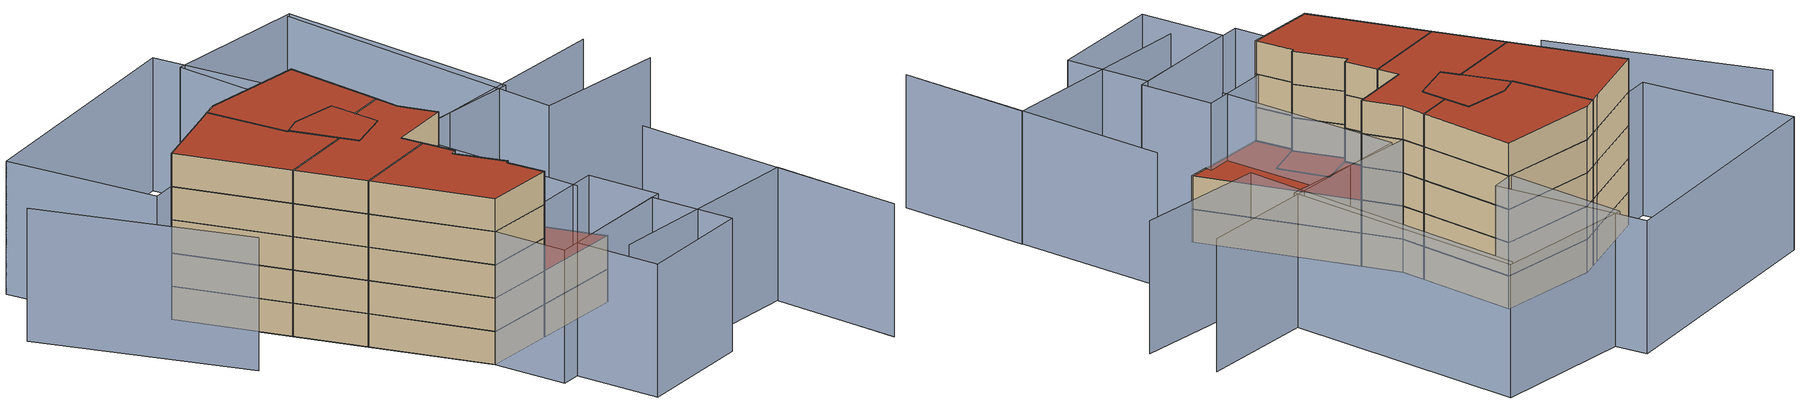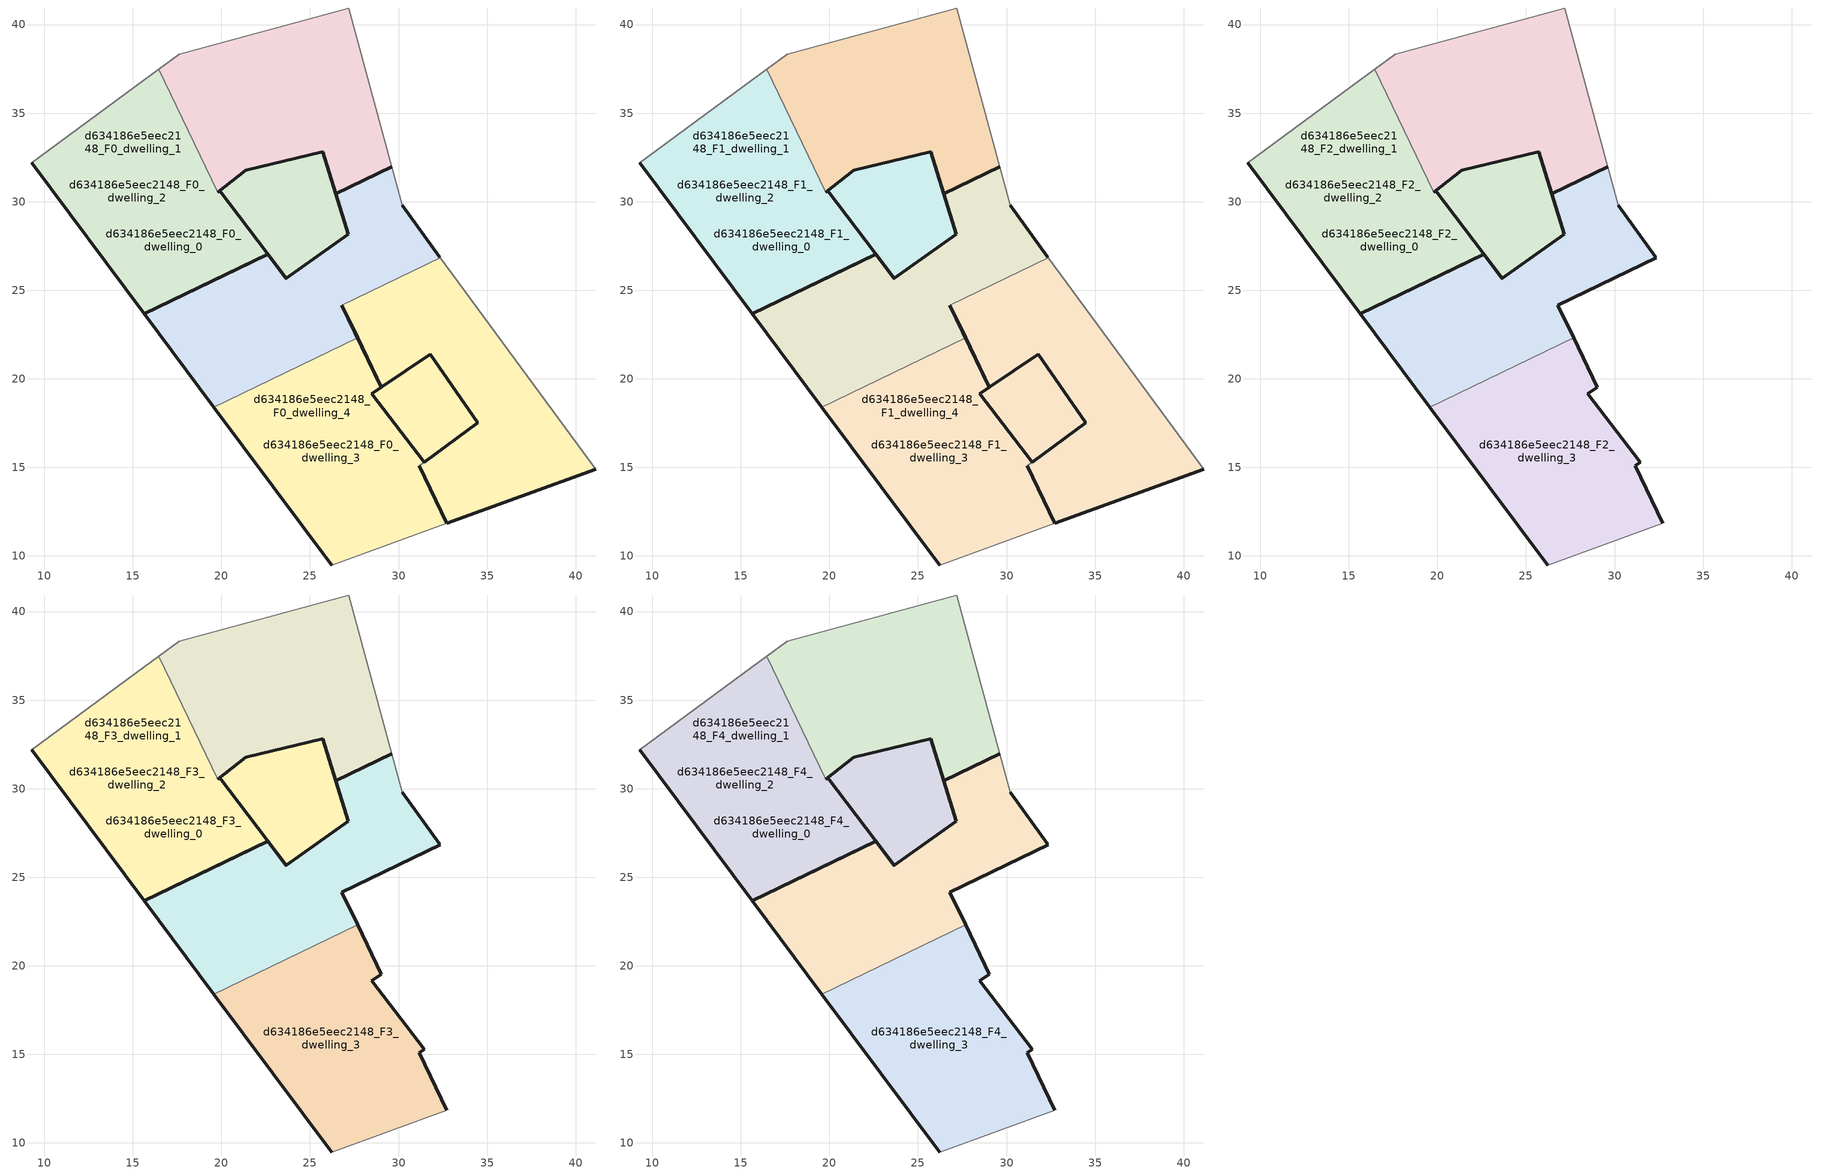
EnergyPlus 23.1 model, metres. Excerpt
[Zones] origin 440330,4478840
d634186e5eec2148_F0_dwelling_0
 floor ground (EU_floor_Construction): 27.69,22.3 26.81,24.15 32.36,26.82 32.33,26.86 30.2,29.79 29.61,31.98 26.45,30.46 27.16,28.16 23.65,25.67 23.19,26.28 23.65,25.67 23.64,25.67 22.62,27.03 15.63,23.67 19.57,18.39 z0; 23.65,25.67 23.19,26.28 22.62,27.03 23.64,25.67 z0; 23.19,26.28 21.04,29.13 19.91,30.63 19.8,30.54 16.45,37.49 15.6,36.87 9.28,32.19 15.63,23.67 21.7,26.59 22.62,27.03 z0; 21.7,26.59 15.63,23.67 22.62,27.03 z0; 27.16,28.16 26.45,30.46 25.71,32.82 21.38,31.77 19.91,30.63 21.04,29.13 23.19,26.28 23.65,25.67 z0; 29.61,31.98 27.19,40.94 17.61,38.34 16.45,37.49 19.8,30.54 19.91,30.63 21.38,31.77 25.71,32.82 26.45,30.46 z0
 wall outside (EU_wall_Construction): 19.8,30.54 19.91,30.63 23.65,25.67 23.64,25.67 22.62,27.03 21.7,26.59 15.63,23.67 9.28,32.19 z0:3
 wall adiabatic (EU_wall_Construction): 9.28,32.19 15.6,36.87 16.45,37.49 z0:3
 wall to d634186e5eec2148_F0_dwelling_2 (EU_wall_Construction): 16.45,37.49 19.8,30.54 z0:3
d634186e5eec2148_F0_dwelling_1
 floor ground (EU_floor_Construction): 27.69,22.3 26.81,24.15 32.36,26.82 32.33,26.86 30.2,29.79 29.61,31.98 26.45,30.46 27.16,28.16 23.65,25.67 23.19,26.28 23.65,25.67 23.64,25.67 22.62,27.03 15.63,23.67 19.57,18.39 z0; 23.65,25.67 23.19,26.28 22.62,27.03 23.64,25.67 z0; 23.19,26.28 19.91,30.63 19.8,30.54 16.45,37.49 15.6,36.87 9.28,32.19 15.63,23.67 21.7,26.59 22.62,27.03 z0; 21.7,26.59 15.63,23.67 22.62,27.03 z0
 wall outside (EU_wall_Construction): 30.2,29.79 32.33,26.86 / 26.81,24.15 27.69,22.3 / 19.57,18.39 15.63,23.67 22.62,27.03 23.65,25.67 27.16,28.16 26.45,30.46 / 26.45,30.45 29.61,31.98 z0:3
 wall adiabatic (EU_wall_Construction): 29.61,31.98 30.2,29.79 / 32.33,26.86 32.36,26.82 z0:3
 wall to d634186e5eec2148_F0_dwelling_4 (EU_wall_Construction): 32.36,26.82 26.81,24.15 z0:3
 wall to d634186e5eec2148_F0_dwelling_3 (EU_wall_Construction): 27.69,22.3 19.57,18.39 z0:3
d634186e5eec2148_F0_dwelling_2
 floor ground (EU_floor_Construction): 29.61,31.98 27.19,40.94 17.61,38.34 16.45,37.49 19.8,30.54 19.91,30.63 21.38,31.77 25.71,32.82 26.45,30.46 z0; 23.64,25.67 23.65,25.67 19.91,30.63 19.8,30.54 16.45,37.49 15.6,36.87 9.28,32.19 15.63,23.67 21.7,26.59 22.62,27.03 z0
 wall outside (EU_wall_Construction): 29.61,31.98 26.45,30.46 25.71,32.82 21.38,31.77 19.8,30.54 z0:3
 wall adiabatic (EU_wall_Construction): 16.45,37.49 17.61,38.34 27.19,40.94 29.61,31.98 z0:3
d634186e5eec2148_F0_dwelling_3
 floor ground (EU_floor_Construction): 32.73,11.85 31.17,15.08 31.44,15.28 28.5,19.17 29.03,19.53 27.69,22.3 19.57,18.39 26.21,9.49 z0; 41.15,14.91 32.36,26.82 26.81,24.15 29.03,19.53 31.8,21.4 34.48,17.51 31.45,15.29 31.44,15.28 31.17,15.08 32.73,11.85 z0; 34.48,17.51 31.8,21.4 29.03,19.53 28.5,19.17 31.44,15.28 31.45,15.29 z0
 wall outside (EU_wall_Construction): 26.22,9.49 19.57,18.39 / 27.69,22.3 29.03,19.53 28.5,19.17 31.44,15.28 / 31.17,15.08 32.73,11.85 z0:3
 wall adiabatic (EU_wall_Construction): 32.73,11.85 26.22,9.49 z0:3
 wall to d634186e5eec2148_F0_dwelling_4 (EU_wall_Construction): 31.44,15.28 31.17,15.08 z0:3
d634186e5eec2148_F0_dwelling_4
 floor ground (EU_floor_Construction): 32.73,11.85 31.17,15.08 31.44,15.28 28.5,19.17 29.03,19.53 27.69,22.3 19.57,18.39 26.21,9.49 z0; 41.15,14.91 32.36,26.82 26.81,24.15 29.03,19.53 31.8,21.4 34.48,17.51 31.45,15.29 31.44,15.28 31.17,15.08 32.73,11.85 z0; 34.48,17.51 31.8,21.4 29.03,19.53 28.5,19.17 31.44,15.28 31.45,15.29 z0
 wall outside (EU_wall_Construction): 31.44,15.28 31.45,15.29 34.48,17.51 31.8,21.4 29.03,19.53 26.81,24.15 / 41.15,14.91 32.73,11.85 31.17,15.08 z0:3
 wall adiabatic (EU_wall_Construction): 32.36,26.82 41.15,14.91 z0:3
d634186e5eec2148_F1_dwelling_0
 floor outside (EU_floor_Construction): 27.69,22.3 26.81,24.15 32.36,26.82 32.33,26.86 30.2,29.79 29.61,31.98 26.45,30.46 27.16,28.16 23.65,25.67 23.19,26.28 23.65,25.67 23.64,25.67 22.62,27.03 15.63,23.67 19.57,18.39 z3; 23.65,25.67 23.19,26.28 22.62,27.03 23.64,25.67 z3; 29.61,31.98 27.19,40.94 17.61,38.34 16.45,37.49 19.8,30.54 19.91,30.63 21.38,31.77 25.71,32.82 26.45,30.46 z3
 floor to d634186e5eec2148_F0_dwelling_1 (EU_floor_Construction): 21.7,26.59 15.63,23.67 22.62,27.03 z3
 floor to d634186e5eec2148_F0_dwelling_0 (EU_floor_Construction): 23.19,26.28 21.04,29.13 19.91,30.63 19.8,30.54 16.45,37.49 15.6,36.87 9.28,32.19 15.63,23.67 21.7,26.59 22.62,27.03 z3; 27.16,28.16 26.45,30.46 25.71,32.82 21.38,31.77 19.91,30.63 23.19,26.28 23.65,25.67 z3
 wall outside (EU_wall_Construction): 19.8,30.54 19.91,30.63 23.65,25.67 23.64,25.67 22.62,27.03 21.7,26.59 15.63,23.67 9.28,32.19 z3:6
 wall adiabatic (EU_wall_Construction): 9.28,32.19 15.6,36.87 16.45,37.49 z3:6
 wall to d634186e5eec2148_F1_dwelling_2 (EU_wall_Construction): 16.45,37.49 19.8,30.54 z3:6
d634186e5eec2148_F1_dwelling_1
 floor to d634186e5eec2148_F0_dwelling_1 (EU_floor_Construction): 27.69,22.3 26.81,24.15 32.36,26.82 32.33,26.86 30.2,29.79 29.61,31.98 26.45,30.46 27.16,28.16 23.65,25.67 23.19,26.28 23.65,25.67 23.64,25.67 22.62,27.03 15.63,23.67 19.57,18.39 z3; 23.65,25.67 23.19,26.28 22.62,27.03 23.64,25.67 z3; 23.19,26.28 19.91,30.63 19.8,30.54 16.45,37.49 15.6,36.87 9.28,32.19 15.63,23.67 21.7,26.59 22.62,27.03 z3; 21.7,26.59 15.63,23.67 22.62,27.03 z3
 wall outside (EU_wall_Construction): 30.2,29.79 32.33,26.86 / 26.81,24.15 27.69,22.3 / 19.57,18.39 15.63,23.67 22.62,27.03 23.65,25.67 27.16,28.16 26.45,30.46 / 26.45,30.45 29.61,31.98 z3:6
 wall adiabatic (EU_wall_Construction): 29.61,31.98 30.2,29.79 / 32.33,26.86 32.36,26.82 z3:6
 wall to d634186e5eec2148_F1_dwelling_4 (EU_wall_Construction): 32.36,26.82 26.81,24.15 z3:6
 wall to d634186e5eec2148_F1_dwelling_3 (EU_wall_Construction): 27.69,22.3 19.57,18.39 z3:6
d634186e5eec2148_F1_dwelling_2
 floor to d634186e5eec2148_F0_dwelling_2 (EU_floor_Construction): 29.61,31.98 27.19,40.94 17.61,38.34 16.45,37.49 19.8,30.54 19.91,30.63 21.38,31.77 25.71,32.82 26.45,30.46 z3; 23.64,25.67 23.65,25.67 19.91,30.63 19.8,30.54 16.45,37.49 15.6,36.87 9.28,32.19 15.63,23.67 21.7,26.59 22.62,27.03 z3
 wall outside (EU_wall_Construction): 29.61,31.98 26.45,30.46 25.71,32.82 21.38,31.77 19.8,30.54 z3:6
 wall adiabatic (EU_wall_Construction): 16.45,37.49 17.61,38.34 27.19,40.94 29.61,31.98 z3:6
d634186e5eec2148_F1_dwelling_3
 floor outside (EU_floor_Construction): 41.15,14.91 32.36,26.82 26.81,24.15 29.03,19.53 31.8,21.4 34.48,17.51 31.45,15.29 31.44,15.28 31.17,15.08 32.73,11.85 z3; 32.73,11.85 31.17,15.08 31.44,15.28 28.5,19.17 29.03,19.53 27.69,22.3 19.57,18.39 26.21,9.49 z3; 34.48,17.51 31.8,21.4 29.03,19.53 28.5,19.17 31.44,15.28 31.45,15.29 z3
 wall outside (EU_wall_Construction): 26.22,9.49 19.57,18.39 / 27.69,22.3 29.03,19.53 28.5,19.17 31.44,15.28 / 31.17,15.08 32.73,11.85 z3:6
 wall adiabatic (EU_wall_Construction): 32.73,11.85 26.22,9.49 z3:6
 wall to d634186e5eec2148_F1_dwelling_4 (EU_wall_Construction): 31.44,15.28 31.17,15.08 z3:6
 roof outside (EU_floor_Construction): 31.8,21.4 34.48,17.51 31.45,15.29 31.44,15.28 28.5,19.17 29.03,19.53 z6; 32.36,26.82 41.15,14.91 32.73,11.85 31.17,15.08 31.44,15.28 31.45,15.29 34.48,17.51 31.8,21.4 29.03,19.53 26.81,24.15 z6
d634186e5eec2148_F1_dwelling_4
 floor to d634186e5eec2148_F0_dwelling_4 (EU_floor_Construction): 32.73,11.85 31.17,15.08 31.44,15.28 28.5,19.17 29.03,19.53 27.69,22.3 19.57,18.39 26.21,9.49 z3; 41.15,14.91 32.36,26.82 26.81,24.15 29.03,19.53 31.8,21.4 34.48,17.51 31.45,15.29 31.44,15.28 31.17,15.08 32.73,11.85 z3; 34.48,17.51 31.8,21.4 29.03,19.53 28.5,19.17 31.44,15.28 31.45,15.29 z3
 wall outside (EU_wall_Construction): 31.44,15.28 31.45,15.29 34.48,17.51 31.8,21.4 29.03,19.53 26.81,24.15 / 41.15,14.91 32.73,11.85 31.17,15.08 z3:6
 wall adiabatic (EU_wall_Construction): 32.36,26.82 41.15,14.91 z3:6
 roof outside (EU_roof_Construction): 29.03,19.53 28.5,19.17 31.44,15.28 31.17,15.08 32.73,11.85 26.21,9.49 19.57,18.39 27.69,22.3 z6; 32.36,26.82 41.15,14.91 32.73,11.85 31.17,15.08 31.44,15.28 31.45,15.29 34.48,17.51 31.8,21.4 29.03,19.53 26.81,24.15 z6; 31.8,21.4 34.48,17.51 31.45,15.29 31.44,15.28 28.5,19.17 29.03,19.53 z6
d634186e5eec2148_F2_dwelling_0
 floor outside (EU_floor_Construction): 27.69,22.3 26.81,24.15 32.36,26.82 32.33,26.86 30.2,29.79 29.61,31.98 26.45,30.46 27.16,28.16 23.65,25.67 23.19,26.28 23.65,25.67 23.64,25.67 22.62,27.03 15.63,23.67 19.57,18.39 z6; 23.65,25.67 23.19,26.28 22.62,27.03 23.64,25.67 z6; 29.61,31.98 27.19,40.94 17.61,38.34 16.45,37.49 19.8,30.54 19.91,30.63 21.38,31.77 25.71,32.82 26.45,30.46 z6
 floor to d634186e5eec2148_F1_dwelling_1 (EU_floor_Construction): 21.7,26.59 15.63,23.67 22.62,27.03 z6
 floor to d634186e5eec2148_F1_dwelling_0 (EU_floor_Construction): 23.19,26.28 21.04,29.13 19.91,30.63 19.8,30.54 16.45,37.49 15.6,36.87 9.28,32.19 15.63,23.67 21.7,26.59 22.62,27.03 z6; 27.16,28.16 26.45,30.46 25.71,32.82 21.38,31.77 19.91,30.63 23.19,26.28 23.65,25.67 z6
 wall outside (EU_wall_Construction): 19.8,30.54 19.91,30.63 23.65,25.67 23.64,25.67 22.62,27.03 21.7,26.59 15.63,23.67 9.28,32.19 z6:9
 wall adiabatic (EU_wall_Construction): 9.28,32.19 15.6,36.87 16.45,37.49 z6:9
 wall to d634186e5eec2148_F2_dwelling_2 (EU_wall_Construction): 16.45,37.49 19.8,30.54 z6:9
d634186e5eec2148_F2_dwelling_1
 floor to d634186e5eec2148_F1_dwelling_1 (EU_floor_Construction): 27.69,22.3 26.81,24.15 32.36,26.82 32.33,26.86 30.2,29.79 29.61,31.98 26.45,30.46 27.16,28.16 23.65,25.67 23.19,26.28 23.65,25.67 23.64,25.67 22.62,27.03 15.63,23.67 19.57,18.39 z6; 23.65,25.67 23.19,26.28 22.62,27.03 23.64,25.67 z6; 23.19,26.28 19.91,30.63 19.8,30.54 16.45,37.49 15.6,36.87 9.28,32.19 15.63,23.67 21.7,26.59 22.62,27.03 z6; 21.7,26.59 15.63,23.67 22.62,27.03 z6
 wall outside (EU_wall_Construction): 30.2,29.79 32.33,26.86 / 32.36,26.82 26.81,24.15 27.69,22.3 / 19.57,18.39 15.63,23.67 22.62,27.03 23.65,25.67 27.16,28.16 26.45,30.46 / 26.45,30.45 29.61,31.98 z6:9
 wall adiabatic (EU_wall_Construction): 29.61,31.98 30.2,29.79 / 32.33,26.86 32.36,26.82 z6:9
 wall to d634186e5eec2148_F2_dwelling_3 (EU_wall_Construction): 27.69,22.3 19.57,18.39 z6:9
d634186e5eec2148_F2_dwelling_2
 floor to d634186e5eec2148_F1_dwelling_2 (EU_floor_Construction): 29.61,31.98 27.19,40.94 17.61,38.34 16.45,37.49 19.8,30.54 19.91,30.63 21.38,31.77 25.71,32.82 26.45,30.46 z6; 23.64,25.67 23.65,25.67 19.91,30.63 19.8,30.54 16.45,37.49 15.6,36.87 9.28,32.19 15.63,23.67 21.7,26.59 22.62,27.03 z6
 wall outside (EU_wall_Construction): 29.61,31.98 26.45,30.46 25.71,32.82 21.38,31.77 19.8,30.54 z6:9
 wall adiabatic (EU_wall_Construction): 16.45,37.49 17.61,38.34 27.19,40.94 29.61,31.98 z6:9
d634186e5eec2148_F2_dwelling_3
 floor to d634186e5eec2148_F1_dwelling_3 (EU_floor_Construction): 32.73,11.85 31.17,15.08 31.44,15.28 28.5,19.17 29.03,19.53 27.69,22.3 19.57,18.39 26.21,9.49 z6
 wall outside (EU_wall_Construction): 26.22,9.49 19.57,18.39 / 27.69,22.3 29.03,19.53 28.5,19.17 31.44,15.28 31.17,15.08 32.73,11.85 z6:9
 wall adiabatic (EU_wall_Construction): 32.73,11.85 26.22,9.49 z6:9
d634186e5eec2148_F3_dwelling_0
 floor outside (EU_floor_Construction): 27.69,22.3 26.81,24.15 32.36,26.82 32.33,26.86 30.2,29.79 29.61,31.98 26.45,30.46 27.16,28.16 23.65,25.67 23.19,26.28 23.65,25.67 23.64,25.67 22.62,27.03 15.63,23.67 19.57,18.39 z9; 23.65,25.67 23.19,26.28 22.62,27.03 23.64,25.67 z9; 29.61,31.98 27.19,40.94 17.61,38.34 16.45,37.49 19.8,30.54 19.91,30.63 21.38,31.77 25.71,32.82 26.45,30.46 z9
 floor to d634186e5eec2148_F2_dwelling_1 (EU_floor_Construction): 21.7,26.59 15.63,23.67 22.62,27.03 z9
 floor to d634186e5eec2148_F2_dwelling_0 (EU_floor_Construction): 23.19,26.28 21.04,29.13 19.91,30.63 19.8,30.54 16.45,37.49 15.6,36.87 9.28,32.19 15.63,23.67 21.7,26.59 22.62,27.03 z9; 27.16,28.16 26.45,30.46 25.71,32.82 21.38,31.77 19.91,30.63 23.19,26.28 23.65,25.67 z9
 wall outside (EU_wall_Construction): 19.8,30.54 19.91,30.63 23.65,25.67 23.64,25.67 22.62,27.03 21.7,26.59 15.63,23.67 9.28,32.19 z9:12
 wall adiabatic (EU_wall_Construction): 9.28,32.19 15.6,36.87 16.45,37.49 z9:12
 wall to d634186e5eec2148_F3_dwelling_2 (EU_wall_Construction): 16.45,37.49 19.8,30.54 z9:12
d634186e5eec2148_F3_dwelling_1
 floor to d634186e5eec2148_F2_dwelling_1 (EU_floor_Construction): 27.69,22.3 26.81,24.15 32.36,26.82 32.33,26.86 30.2,29.79 29.61,31.98 26.45,30.46 27.16,28.16 23.65,25.67 23.19,26.28 23.65,25.67 23.64,25.67 22.62,27.03 15.63,23.67 19.57,18.39 z9; 23.65,25.67 23.19,26.28 22.62,27.03 23.64,25.67 z9; 23.19,26.28 19.91,30.63 19.8,30.54 16.45,37.49 15.6,36.87 9.28,32.19 15.63,23.67 21.7,26.59 22.62,27.03 z9; 21.7,26.59 15.63,23.67 22.62,27.03 z9
 wall outside (EU_wall_Construction): 30.2,29.79 32.33,26.86 / 32.36,26.82 26.81,24.15 27.69,22.3 / 19.57,18.39 15.63,23.67 22.62,27.03 23.65,25.67 27.16,28.16 26.45,30.46 / 26.45,30.45 29.61,31.98 z9:12
 wall adiabatic (EU_wall_Construction): 29.61,31.98 30.2,29.79 / 32.33,26.86 32.36,26.82 z9:12
 wall to d634186e5eec2148_F3_dwelling_3 (EU_wall_Construction): 27.69,22.3 19.57,18.39 z9:12
d634186e5eec2148_F3_dwelling_2
 floor to d634186e5eec2148_F2_dwelling_2 (EU_floor_Construction): 29.61,31.98 27.19,40.94 17.61,38.34 16.45,37.49 19.8,30.54 19.91,30.63 21.38,31.77 25.71,32.82 26.45,30.46 z9; 23.64,25.67 23.65,25.67 19.91,30.63 19.8,30.54 16.45,37.49 15.6,36.87 9.28,32.19 15.63,23.67 21.7,26.59 22.62,27.03 z9
 wall outside (EU_wall_Construction): 29.61,31.98 26.45,30.46 25.71,32.82 21.38,31.77 19.8,30.54 z9:12
 wall adiabatic (EU_wall_Construction): 16.45,37.49 17.61,38.34 27.19,40.94 29.61,31.98 z9:12
d634186e5eec2148_F3_dwelling_3
 floor to d634186e5eec2148_F2_dwelling_3 (EU_floor_Construction): 32.73,11.85 31.17,15.08 31.44,15.28 28.5,19.17 29.03,19.53 27.69,22.3 19.57,18.39 26.21,9.49 z9
 wall outside (EU_wall_Construction): 26.22,9.49 19.57,18.39 / 27.69,22.3 29.03,19.53 28.5,19.17 31.44,15.28 31.17,15.08 32.73,11.85 z9:12
 wall adiabatic (EU_wall_Construction): 32.73,11.85 26.22,9.49 z9:12
d634186e5eec2148_F4_dwelling_0
 floor outside (EU_floor_Construction): 27.69,22.3 26.81,24.15 32.36,26.82 32.33,26.86 30.2,29.79 29.61,31.98 26.45,30.46 27.16,28.16 23.65,25.67 23.19,26.28 23.65,25.67 23.64,25.67 22.62,27.03 15.63,23.67 19.57,18.39 z12; 23.65,25.67 23.19,26.28 22.62,27.03 23.64,25.67 z12; 29.61,31.98 27.19,40.94 17.61,38.34 16.45,37.49 19.8,30.54 19.91,30.63 21.38,31.77 25.71,32.82 26.45,30.46 z12
 floor to d634186e5eec2148_F3_dwelling_1 (EU_floor_Construction): 21.7,26.59 15.63,23.67 22.62,27.03 z12
 floor to d634186e5eec2148_F3_dwelling_0 (EU_floor_Construction): 23.19,26.28 21.04,29.13 19.91,30.63 19.8,30.54 16.45,37.49 15.6,36.87 9.28,32.19 15.63,23.67 21.7,26.59 22.62,27.03 z12; 27.16,28.16 26.45,30.46 25.71,32.82 21.38,31.77 19.91,30.63 23.19,26.28 23.65,25.67 z12
 wall outside (EU_wall_Construction): 19.8,30.54 19.91,30.63 23.65,25.67 23.64,25.67 22.62,27.03 21.7,26.59 15.63,23.67 9.28,32.19 z12:15
 wall adiabatic (EU_wall_Construction): 9.28,32.19 15.6,36.87 16.45,37.49 z12:15
 wall to d634186e5eec2148_F4_dwelling_2 (EU_wall_Construction): 16.45,37.49 19.8,30.54 z12:15
 roof outside (EU_roof_Construction): 23.19,26.28 23.65,25.67 23.64,25.67 22.62,27.03 z15; 29.61,31.98 30.2,29.79 32.33,26.86 32.36,26.82 26.81,24.15 27.69,22.3 19.57,18.39 15.63,23.67 22.62,27.03 23.64,25.67 23.65,25.67 23.19,26.28 23.65,25.67 27.16,28.16 26.45,30.46 z15; 16.45,37.49 19.8,30.54 19.91,30.63 21.04,29.13 23.19,26.28 22.62,27.03 21.7,26.59 15.63,23.67 9.28,32.19 15.6,36.87 z15; 27.19,40.94 29.61,31.98 26.45,30.46 25.71,32.82 21.38,31.77 19.91,30.63 19.8,30.54 16.45,37.49 17.61,38.34 z15; 25.71,32.82 26.45,30.46 27.16,28.16 23.65,25.67 23.19,26.28 21.04,29.13 19.91,30.63 21.38,31.77 z15; 22.62,27.03 15.63,23.67 21.7,26.59 z15
d634186e5eec2148_F4_dwelling_1
 floor to d634186e5eec2148_F3_dwelling_1 (EU_floor_Construction): 27.69,22.3 26.81,24.15 32.36,26.82 32.33,26.86 30.2,29.79 29.61,31.98 26.45,30.46 27.16,28.16 23.65,25.67 23.19,26.28 23.65,25.67 23.64,25.67 22.62,27.03 15.63,23.67 19.57,18.39 z12; 23.65,25.67 23.19,26.28 22.62,27.03 23.64,25.67 z12; 23.19,26.28 19.91,30.63 19.8,30.54 16.45,37.49 15.6,36.87 9.28,32.19 15.63,23.67 21.7,26.59 22.62,27.03 z12; 21.7,26.59 15.63,23.67 22.62,27.03 z12
 wall outside (EU_wall_Construction): 30.2,29.79 32.33,26.86 / 32.36,26.82 26.81,24.15 27.69,22.3 / 19.57,18.39 15.63,23.67 22.62,27.03 23.65,25.67 27.16,28.16 26.45,30.46 / 26.45,30.45 29.61,31.98 z12:15
 wall adiabatic (EU_wall_Construction): 29.61,31.98 30.2,29.79 / 32.33,26.86 32.36,26.82 z12:15
 wall to d634186e5eec2148_F4_dwelling_3 (EU_wall_Construction): 27.69,22.3 19.57,18.39 z12:15
 roof outside (EU_roof_Construction): 23.19,26.28 23.65,25.67 23.64,25.67 22.62,27.03 z15; 29.61,31.98 30.2,29.79 32.33,26.86 32.36,26.82 26.81,24.15 27.69,22.3 19.57,18.39 15.63,23.67 22.62,27.03 23.64,25.67 23.65,25.67 23.19,26.28 23.65,25.67 27.16,28.16 26.45,30.46 z15; 16.45,37.49 19.8,30.54 19.91,30.63 23.19,26.28 22.62,27.03 21.7,26.59 15.63,23.67 9.28,32.19 15.6,36.87 z15; 22.62,27.03 15.63,23.67 21.7,26.59 z15
d634186e5eec2148_F4_dwelling_2
 floor to d634186e5eec2148_F3_dwelling_2 (EU_floor_Construction): 29.61,31.98 27.19,40.94 17.61,38.34 16.45,37.49 19.8,30.54 19.91,30.63 21.38,31.77 25.71,32.82 26.45,30.46 z12; 23.64,25.67 23.65,25.67 19.91,30.63 19.8,30.54 16.45,37.49 15.6,36.87 9.28,32.19 15.63,23.67 21.7,26.59 22.62,27.03 z12
 wall outside (EU_wall_Construction): 29.61,31.98 26.45,30.46 25.71,32.82 21.38,31.77 19.8,30.54 z12:15
 wall adiabatic (EU_wall_Construction): 16.45,37.49 17.61,38.34 27.19,40.94 29.61,31.98 z12:15
 roof outside (EU_roof_Construction): 27.19,40.94 29.61,31.98 26.45,30.46 25.71,32.82 21.38,31.77 19.91,30.63 19.8,30.54 16.45,37.49 17.61,38.34 z15; 16.45,37.49 19.8,30.54 19.91,30.63 23.65,25.67 23.64,25.67 22.62,27.03 21.7,26.59 15.63,23.67 9.28,32.19 15.6,36.87 z15
d634186e5eec2148_F4_dwelling_3
 floor to d634186e5eec2148_F3_dwelling_3 (EU_floor_Construction): 32.73,11.85 31.17,15.08 31.44,15.28 28.5,19.17 29.03,19.53 27.69,22.3 19.57,18.39 26.21,9.49 z12
 wall outside (EU_wall_Construction): 26.22,9.49 19.57,18.39 / 27.69,22.3 29.03,19.53 28.5,19.17 31.44,15.28 31.17,15.08 32.73,11.85 z12:15
 wall adiabatic (EU_wall_Construction): 32.73,11.85 26.22,9.49 z12:15
 roof outside (EU_roof_Construction): 29.03,19.53 28.5,19.17 31.44,15.28 31.17,15.08 32.73,11.85 26.22,9.49 19.57,18.39 27.69,22.3 z15
shading: 33.89,1.08 52.91,7.31 / 52.91,7.31 56.68,-4.21 / 37.1,13.46 31.3,29.78 / 31.3,29.78 54.35,37.97 / -3.02,35.19 9.35,19.44 / 56.84,31.8 44.4,28.33 / 44.4,28.33 36.81,55.58 / 56.69,-4.22 48.49,20.64 / 43.95,0.8 33.57,-3.52 / 33.57,-3.52 30.52,3.81 / 30.52,3.81 40.91,8.13 / 40.91,8.13 43.95,0.8 / 41.73,8.42 28.83,3.12 / 28.83,3.12 26.22,9.49 / 26.22,9.49 39.12,14.79 / 39.12,14.79 41.73,8.42 / 29.17,41.9 7.21,31.18 / 7.21,31.18 0.9,44.11 / 0.9,44.11 22.85,54.83 / 22.85,54.83 29.17,41.9 / 43.77,33.79 30.2,29.79 / 30.2,29.79 23.66,51.98 / 23.66,51.98 37.22,55.98 / 37.22,55.98 43.77,33.79 z0:12
[Building]
EU S2 Campaign: North Axis=0; Terrain=City; Solar Distribution=FullExterior
[Site:Location]
Madrid: Latitude=40.5; Longitude=-3.5; Time Zone=1; Elevation=609
[SizingPeriod:WeatherFileDays]
AnnualSizingPeriod: Begin Month=1; Begin Day of Month=1; End Month=12; End Day of Month=31; Day of Week for Start Day=Monday; Use Weather File Daylight Saving Period=No; Use Weather File Rain and Snow Indicators=No
[MATERIAL]
EU_InternalMass_Material: Roughness=MediumRough; Thickness=0.1; Conductivity=1; Density=1800; Specific Heat=900; Thermal Absorptance=0.9; Solar Absorptance=0.7; Visible Absorptance=0.7
[MATERIAL:NOMASS] Roughness=MediumRough; Thermal Absorptance=0.9; Solar Absorptance=0.7; Visible Absorptance=0.7
Name | Thermal Resistance
EU_wall_NoMass | 0.609216
EU_roof_NoMass | 0.513268
EU_floor_NoMass | 0.568163
[CONSTRUCTION]
EU_wall_Construction: EU_wall_NoMass
EU_roof_Construction: EU_roof_NoMass
EU_floor_Construction: EU_floor_NoMass
EU_InternalMass_Construction: EU_InternalMass_Material
[ZONE] Type=1; Multiplier=1; Ceiling Height=autocalculate; Floor Area=autocalculate; Part of Total Floor Area=Yes
Name | Volume
d634186e5eec2148_F0_dwelling_0; d634186e5eec2148_F1_dwelling_0; d634186e5eec2148_F2_dwelling_0; d634186e5eec2148_F3_dwelling_0; d634186e5eec2148_F4_dwelling_0 | 883.926
d634186e5eec2148_F0_dwelling_1; d634186e5eec2148_F1_dwelling_1; d634186e5eec2148_F2_dwelling_1; d634186e5eec2148_F3_dwelling_1; d634186e5eec2148_F4_dwelling_1 | 532.88
d634186e5eec2148_F0_dwelling_2; d634186e5eec2148_F1_dwelling_2; d634186e5eec2148_F2_dwelling_2; d634186e5eec2148_F3_dwelling_2; d634186e5eec2148_F4_dwelling_2 | 532.714
d634186e5eec2148_F0_dwelling_3; d634186e5eec2148_F1_dwelling_3; d634186e5eec2148_F0_dwelling_4; d634186e5eec2148_F1_dwelling_4 | 584.643
d634186e5eec2148_F2_dwelling_3; d634186e5eec2148_F3_dwelling_3; d634186e5eec2148_F4_dwelling_3 | 265.303
[INTERNALMASS] Construction=EU_InternalMass_Construction
Name | Zone or ZoneList | Surface Area
d634186e5eec2148_F0_dwelling_0_EU_InternalMass | d634186e5eec2148_F0_dwelling_0 | 90.7298
d634186e5eec2148_F0_dwelling_1_EU_InternalMass | d634186e5eec2148_F0_dwelling_1 | 86.8933
d634186e5eec2148_F0_dwelling_2_EU_InternalMass | d634186e5eec2148_F0_dwelling_2 | 86.8411
d634186e5eec2148_F0_dwelling_3_EU_InternalMass | d634186e5eec2148_F0_dwelling_3 | 88.4328
d634186e5eec2148_F0_dwelling_4_EU_InternalMass | d634186e5eec2148_F0_dwelling_4 | 87.8667
d634186e5eec2148_F1_dwelling_0_EU_InternalMass | d634186e5eec2148_F1_dwelling_0 | 90.7298
d634186e5eec2148_F1_dwelling_1_EU_InternalMass | d634186e5eec2148_F1_dwelling_1 | 86.8933
d634186e5eec2148_F1_dwelling_2_EU_InternalMass | d634186e5eec2148_F1_dwelling_2 | 86.8411
d634186e5eec2148_F1_dwelling_3_EU_InternalMass | d634186e5eec2148_F1_dwelling_3 | 88.4328
d634186e5eec2148_F1_dwelling_4_EU_InternalMass | d634186e5eec2148_F1_dwelling_4 | 87.8667
d634186e5eec2148_F2_dwelling_0_EU_InternalMass | d634186e5eec2148_F2_dwelling_0 | 103.851
d634186e5eec2148_F2_dwelling_1_EU_InternalMass | d634186e5eec2148_F2_dwelling_1 | 111.993
d634186e5eec2148_F2_dwelling_2_EU_InternalMass | d634186e5eec2148_F2_dwelling_2 | 114.729
d634186e5eec2148_F2_dwelling_3_EU_InternalMass | d634186e5eec2148_F2_dwelling_3 | 110.189
d634186e5eec2148_F3_dwelling_0_EU_InternalMass | d634186e5eec2148_F3_dwelling_0 | 103.851
d634186e5eec2148_F3_dwelling_1_EU_InternalMass | d634186e5eec2148_F3_dwelling_1 | 111.993
d634186e5eec2148_F3_dwelling_2_EU_InternalMass | d634186e5eec2148_F3_dwelling_2 | 114.729
d634186e5eec2148_F3_dwelling_3_EU_InternalMass | d634186e5eec2148_F3_dwelling_3 | 110.189
d634186e5eec2148_F4_dwelling_0_EU_InternalMass | d634186e5eec2148_F4_dwelling_0 | 103.851
d634186e5eec2148_F4_dwelling_1_EU_InternalMass | d634186e5eec2148_F4_dwelling_1 | 111.993
d634186e5eec2148_F4_dwelling_2_EU_InternalMass | d634186e5eec2148_F4_dwelling_2 | 114.729
d634186e5eec2148_F4_dwelling_3_EU_InternalMass | d634186e5eec2148_F4_dwelling_3 | 110.189
[OTHEREQUIPMENT] Fuel Type=Electricity; Design Level Calculation Method=Watts/Area; Power per Zone Floor Area=1; Fraction Latent=0; Fraction Radiant=0; Fraction Lost=0; Carbon Dioxide Generation Rate=0; EndUse Subcategory=EU_Step8_InternalGains
Name | Zone or ZoneList or Space or SpaceList | Schedule
EU_Step8_InternalGain_d634186e5eec2148_F0_dwelling_0_f000 | d634186e5eec2148_F0_dwelling_0 | EU_Step8_GainSchedule_d634186e5eec2148_F0_dwelling_0_f000
EU_Step8_InternalGain_d634186e5eec2148_F0_dwelling_1_f000 | d634186e5eec2148_F0_dwelling_1 | EU_Step8_GainSchedule_d634186e5eec2148_F0_dwelling_1_f000
EU_Step8_InternalGain_d634186e5eec2148_F0_dwelling_2_f000 | d634186e5eec2148_F0_dwelling_2 | EU_Step8_GainSchedule_d634186e5eec2148_F0_dwelling_2_f000
EU_Step8_InternalGain_d634186e5eec2148_F0_dwelling_3_f000 | d634186e5eec2148_F0_dwelling_3 | EU_Step8_GainSchedule_d634186e5eec2148_F0_dwelling_3_f000
EU_Step8_InternalGain_d634186e5eec2148_F0_dwelling_4_f000 | d634186e5eec2148_F0_dwelling_4 | EU_Step8_GainSchedule_d634186e5eec2148_F0_dwelling_4_f000
EU_Step8_InternalGain_d634186e5eec2148_F1_dwelling_0_f000 | d634186e5eec2148_F1_dwelling_0 | EU_Step8_GainSchedule_d634186e5eec2148_F1_dwelling_0_f000
EU_Step8_InternalGain_d634186e5eec2148_F1_dwelling_1_f000 | d634186e5eec2148_F1_dwelling_1 | EU_Step8_GainSchedule_d634186e5eec2148_F1_dwelling_1_f000
EU_Step8_InternalGain_d634186e5eec2148_F1_dwelling_2_f000 | d634186e5eec2148_F1_dwelling_2 | EU_Step8_GainSchedule_d634186e5eec2148_F1_dwelling_2_f000
EU_Step8_InternalGain_d634186e5eec2148_F1_dwelling_3_f000 | d634186e5eec2148_F1_dwelling_3 | EU_Step8_GainSchedule_d634186e5eec2148_F1_dwelling_3_f000
EU_Step8_InternalGain_d634186e5eec2148_F1_dwelling_4_f000 | d634186e5eec2148_F1_dwelling_4 | EU_Step8_GainSchedule_d634186e5eec2148_F1_dwelling_4_f000
EU_Step8_InternalGain_d634186e5eec2148_F2_dwelling_0_f000 | d634186e5eec2148_F2_dwelling_0 | EU_Step8_GainSchedule_d634186e5eec2148_F2_dwelling_0_f000
EU_Step8_InternalGain_d634186e5eec2148_F2_dwelling_1_f000 | d634186e5eec2148_F2_dwelling_1 | EU_Step8_GainSchedule_d634186e5eec2148_F2_dwelling_1_f000
EU_Step8_InternalGain_d634186e5eec2148_F2_dwelling_2_f000 | d634186e5eec2148_F2_dwelling_2 | EU_Step8_GainSchedule_d634186e5eec2148_F2_dwelling_2_f000
EU_Step8_InternalGain_d634186e5eec2148_F2_dwelling_3_f000 | d634186e5eec2148_F2_dwelling_3 | EU_Step8_GainSchedule_d634186e5eec2148_F2_dwelling_3_f000
EU_Step8_InternalGain_d634186e5eec2148_F3_dwelling_0_f000 | d634186e5eec2148_F3_dwelling_0 | EU_Step8_GainSchedule_d634186e5eec2148_F3_dwelling_0_f000
EU_Step8_InternalGain_d634186e5eec2148_F3_dwelling_1_f000 | d634186e5eec2148_F3_dwelling_1 | EU_Step8_GainSchedule_d634186e5eec2148_F3_dwelling_1_f000
EU_Step8_InternalGain_d634186e5eec2148_F3_dwelling_2_f000 | d634186e5eec2148_F3_dwelling_2 | EU_Step8_GainSchedule_d634186e5eec2148_F3_dwelling_2_f000
EU_Step8_InternalGain_d634186e5eec2148_F3_dwelling_3_f000 | d634186e5eec2148_F3_dwelling_3 | EU_Step8_GainSchedule_d634186e5eec2148_F3_dwelling_3_f000
EU_Step8_InternalGain_d634186e5eec2148_F4_dwelling_0_f000 | d634186e5eec2148_F4_dwelling_0 | EU_Step8_GainSchedule_d634186e5eec2148_F4_dwelling_0_f000
EU_Step8_InternalGain_d634186e5eec2148_F4_dwelling_1_f000 | d634186e5eec2148_F4_dwelling_1 | EU_Step8_GainSchedule_d634186e5eec2148_F4_dwelling_1_f000
EU_Step8_InternalGain_d634186e5eec2148_F4_dwelling_2_f000 | d634186e5eec2148_F4_dwelling_2 | EU_Step8_GainSchedule_d634186e5eec2148_F4_dwelling_2_f000
EU_Step8_InternalGain_d634186e5eec2148_F4_dwelling_3_f000 | d634186e5eec2148_F4_dwelling_3 | EU_Step8_GainSchedule_d634186e5eec2148_F4_dwelling_3_f000
[ZONEVENTILATION:DESIGNFLOWRATE] Schedule=EU_AlwaysOn; Design Flow Rate Calculation Method=AirChanges/Hour; Air Changes per Hour=0.752966; Ventilation Type=Natural; Fan Pressure Rise=0; Fan Total Efficiency=1; Constant Term Coefficient=1; Temperature Term Coefficient=0; Velocity Term Coefficient=0; Velocity Squared Term Coefficient=0; Minimum Indoor Temperature=-100; Maximum Indoor Temperature=100; Delta Temperature=-100; Minimum Outdoor Temperature=-100; Maximum Outdoor Temperature=100; Maximum Wind Speed=40
Name | Zone or ZoneList or Space or SpaceList
EU_ConstantAir_d634186e5eec2148_F0_dwelling_0 | d634186e5eec2148_F0_dwelling_0
EU_ConstantAir_d634186e5eec2148_F0_dwelling_1 | d634186e5eec2148_F0_dwelling_1
EU_ConstantAir_d634186e5eec2148_F0_dwelling_2 | d634186e5eec2148_F0_dwelling_2
EU_ConstantAir_d634186e5eec2148_F0_dwelling_3 | d634186e5eec2148_F0_dwelling_3
EU_ConstantAir_d634186e5eec2148_F0_dwelling_4 | d634186e5eec2148_F0_dwelling_4
EU_ConstantAir_d634186e5eec2148_F1_dwelling_0 | d634186e5eec2148_F1_dwelling_0
EU_ConstantAir_d634186e5eec2148_F1_dwelling_1 | d634186e5eec2148_F1_dwelling_1
EU_ConstantAir_d634186e5eec2148_F1_dwelling_2 | d634186e5eec2148_F1_dwelling_2
EU_ConstantAir_d634186e5eec2148_F1_dwelling_3 | d634186e5eec2148_F1_dwelling_3
EU_ConstantAir_d634186e5eec2148_F1_dwelling_4 | d634186e5eec2148_F1_dwelling_4
EU_ConstantAir_d634186e5eec2148_F2_dwelling_0 | d634186e5eec2148_F2_dwelling_0
EU_ConstantAir_d634186e5eec2148_F2_dwelling_1 | d634186e5eec2148_F2_dwelling_1
EU_ConstantAir_d634186e5eec2148_F2_dwelling_2 | d634186e5eec2148_F2_dwelling_2
EU_ConstantAir_d634186e5eec2148_F2_dwelling_3 | d634186e5eec2148_F2_dwelling_3
EU_ConstantAir_d634186e5eec2148_F3_dwelling_0 | d634186e5eec2148_F3_dwelling_0
EU_ConstantAir_d634186e5eec2148_F3_dwelling_1 | d634186e5eec2148_F3_dwelling_1
EU_ConstantAir_d634186e5eec2148_F3_dwelling_2 | d634186e5eec2148_F3_dwelling_2
EU_ConstantAir_d634186e5eec2148_F3_dwelling_3 | d634186e5eec2148_F3_dwelling_3
EU_ConstantAir_d634186e5eec2148_F4_dwelling_0 | d634186e5eec2148_F4_dwelling_0
EU_ConstantAir_d634186e5eec2148_F4_dwelling_1 | d634186e5eec2148_F4_dwelling_1
EU_ConstantAir_d634186e5eec2148_F4_dwelling_2 | d634186e5eec2148_F4_dwelling_2
EU_ConstantAir_d634186e5eec2148_F4_dwelling_3 | d634186e5eec2148_F4_dwelling_3
[HVACTEMPLATE:THERMOSTAT] Constant Heating Setpoint=20; Constant Cooling Setpoint=50
EU_HeatOnly_d634186e5eec2148_F0_dwelling_0; EU_HeatOnly_d634186e5eec2148_F0_dwelling_1; EU_HeatOnly_d634186e5eec2148_F0_dwelling_2; EU_HeatOnly_d634186e5eec2148_F0_dwelling_3; EU_HeatOnly_d634186e5eec2148_F0_dwelling_4; EU_HeatOnly_d634186e5eec2148_F1_dwelling_0; EU_HeatOnly_d634186e5eec2148_F1_dwelling_1; EU_HeatOnly_d634186e5eec2148_F1_dwelling_2; EU_HeatOnly_d634186e5eec2148_F1_dwelling_3; EU_HeatOnly_d634186e5eec2148_F1_dwelling_4; EU_HeatOnly_d634186e5eec2148_F2_dwelling_0; EU_HeatOnly_d634186e5eec2148_F2_dwelling_1; EU_HeatOnly_d634186e5eec2148_F2_dwelling_2; EU_HeatOnly_d634186e5eec2148_F2_dwelling_3; EU_HeatOnly_d634186e5eec2148_F3_dwelling_0; EU_HeatOnly_d634186e5eec2148_F3_dwelling_1; EU_HeatOnly_d634186e5eec2148_F3_dwelling_2; EU_HeatOnly_d634186e5eec2148_F3_dwelling_3; EU_HeatOnly_d634186e5eec2148_F4_dwelling_0; EU_HeatOnly_d634186e5eec2148_F4_dwelling_1; EU_HeatOnly_d634186e5eec2148_F4_dwelling_2; EU_HeatOnly_d634186e5eec2148_F4_dwelling_3
[HVACTEMPLATE:ZONE:IDEALLOADSAIRSYSTEM] System Availability Schedule=EU_AlwaysOn; Maximum Heating Supply Air Temperature=50; Minimum Cooling Supply Air Temperature=13; Maximum Heating Supply Air Humidity Ratio=0.0156; Minimum Cooling Supply Air Humidity Ratio=0.0077; Heating Limit=NoLimit; Cooling Limit=NoLimit; Heating Availability Schedule=EU_AlwaysOn; Cooling Availability Schedule=EU_CoolingOff; Dehumidification Control Type=ConstantSensibleHeatRatio; Cooling Sensible Heat Ratio=0.7; Dehumidification Setpoint=60; Humidification Control Type=None; Humidification Setpoint=30; Outdoor Air Method=None; Outdoor Air Flow Rate per Person=0.00944; Outdoor Air Flow Rate per Zone Floor Area=0; Outdoor Air Flow Rate per Zone=0; Demand Controlled Ventilation Type=None; Outdoor Air Economizer Type=NoEconomizer; Heat Recovery Type=None; Sensible Heat Recovery Effectiveness=0.7; Latent Heat Recovery Effectiveness=0.65
Name | Template Thermostat
d634186e5eec2148_F0_dwelling_0 | EU_HeatOnly_d634186e5eec2148_F0_dwelling_0
d634186e5eec2148_F0_dwelling_1 | EU_HeatOnly_d634186e5eec2148_F0_dwelling_1
d634186e5eec2148_F0_dwelling_2 | EU_HeatOnly_d634186e5eec2148_F0_dwelling_2
d634186e5eec2148_F0_dwelling_3 | EU_HeatOnly_d634186e5eec2148_F0_dwelling_3
d634186e5eec2148_F0_dwelling_4 | EU_HeatOnly_d634186e5eec2148_F0_dwelling_4
d634186e5eec2148_F1_dwelling_0 | EU_HeatOnly_d634186e5eec2148_F1_dwelling_0
d634186e5eec2148_F1_dwelling_1 | EU_HeatOnly_d634186e5eec2148_F1_dwelling_1
d634186e5eec2148_F1_dwelling_2 | EU_HeatOnly_d634186e5eec2148_F1_dwelling_2
d634186e5eec2148_F1_dwelling_3 | EU_HeatOnly_d634186e5eec2148_F1_dwelling_3
d634186e5eec2148_F1_dwelling_4 | EU_HeatOnly_d634186e5eec2148_F1_dwelling_4
d634186e5eec2148_F2_dwelling_0 | EU_HeatOnly_d634186e5eec2148_F2_dwelling_0
d634186e5eec2148_F2_dwelling_1 | EU_HeatOnly_d634186e5eec2148_F2_dwelling_1
d634186e5eec2148_F2_dwelling_2 | EU_HeatOnly_d634186e5eec2148_F2_dwelling_2
d634186e5eec2148_F2_dwelling_3 | EU_HeatOnly_d634186e5eec2148_F2_dwelling_3
d634186e5eec2148_F3_dwelling_0 | EU_HeatOnly_d634186e5eec2148_F3_dwelling_0
d634186e5eec2148_F3_dwelling_1 | EU_HeatOnly_d634186e5eec2148_F3_dwelling_1
d634186e5eec2148_F3_dwelling_2 | EU_HeatOnly_d634186e5eec2148_F3_dwelling_2
d634186e5eec2148_F3_dwelling_3 | EU_HeatOnly_d634186e5eec2148_F3_dwelling_3
d634186e5eec2148_F4_dwelling_0 | EU_HeatOnly_d634186e5eec2148_F4_dwelling_0
d634186e5eec2148_F4_dwelling_1 | EU_HeatOnly_d634186e5eec2148_F4_dwelling_1
d634186e5eec2148_F4_dwelling_2 | EU_HeatOnly_d634186e5eec2148_F4_dwelling_2
d634186e5eec2148_F4_dwelling_3 | EU_HeatOnly_d634186e5eec2148_F4_dwelling_3
[SIZING:ZONE] Zone Cooling Design Supply Air Temperature Input Method=SupplyAirTemperature; Zone Cooling Design Supply Air Temperature=13; Zone Heating Design Supply Air Temperature Input Method=SupplyAirTemperature; Zone Heating Design Supply Air Temperature=50; Zone Cooling Design Supply Air Humidity Ratio=0.008; Zone Heating Design Supply Air Humidity Ratio=0.008; Cooling Design Air Flow Method=DesignDay; Cooling Design Air Flow Rate=0; Cooling Minimum Air Flow per Zone Floor Area=0.000762; Cooling Minimum Air Flow=0; Cooling Minimum Air Flow Fraction=0.2; Heating Design Air Flow Method=DesignDay; Heating Design Air Flow Rate=0; Heating Maximum Air Flow per Zone Floor Area=0.002032; Heating Maximum Air Flow=0.141576; Heating Maximum Air Flow Fraction=0.3; Account for Dedicated Outdoor Air System=No; Dedicated Outdoor Air System Control Strategy=NeutralSupplyAir; Dedicated Outdoor Air Low Setpoint Temperature for Design=autosize; Dedicated Outdoor Air High Setpoint Temperature for Design=autosize; Zone Load Sizing Method=Sensible Load Only No Latent Load; Zone Latent Cooling Design Supply Air Humidity Ratio Input Method=HumidityRatioDifference; Zone Cooling Design Supply Air Humidity Ratio Difference=0.005; Zone Latent Heating Design Supply Air Humidity Ratio Input Method=HumidityRatioDifference; Zone Humidification Design Supply Air Humidity Ratio Difference=0.005
d634186e5eec2148_F0_dwelling_0; d634186e5eec2148_F0_dwelling_1; d634186e5eec2148_F0_dwelling_2; d634186e5eec2148_F0_dwelling_3; d634186e5eec2148_F0_dwelling_4; d634186e5eec2148_F1_dwelling_0; d634186e5eec2148_F1_dwelling_1; d634186e5eec2148_F1_dwelling_2; d634186e5eec2148_F1_dwelling_3; d634186e5eec2148_F1_dwelling_4; d634186e5eec2148_F2_dwelling_0; d634186e5eec2148_F2_dwelling_1; d634186e5eec2148_F2_dwelling_2; d634186e5eec2148_F2_dwelling_3; d634186e5eec2148_F3_dwelling_0; d634186e5eec2148_F3_dwelling_1; d634186e5eec2148_F3_dwelling_2; d634186e5eec2148_F3_dwelling_3; d634186e5eec2148_F4_dwelling_0; d634186e5eec2148_F4_dwelling_1; d634186e5eec2148_F4_dwelling_2; d634186e5eec2148_F4_dwelling_3
[SCHEDULE:CONSTANT]
Name | Hourly Value
EU_AlwaysOn | 1
EU_CoolingOff | 0
[SCHEDULE:FILE] Column Number=1; Rows to Skip at Top=0; Number of Hours of Data=8760; Column Separator=Comma; Interpolate to Timestep=No; Minutes per Item=60; Adjust Schedule for Daylight Savings=Yes
Name | File
EU_Step8_GainSchedule_d634186e5eec2148_F0_dwelling_0_f000 | ../../schedules/d634186e5eec2148/d634186e5eec2148_F0_dwelling_0_f000_gain.csv
EU_Step8_GainSchedule_d634186e5eec2148_F0_dwelling_1_f000 | ../../schedules/d634186e5eec2148/d634186e5eec2148_F0_dwelling_1_f000_gain.csv
EU_Step8_GainSchedule_d634186e5eec2148_F0_dwelling_2_f000 | ../../schedules/d634186e5eec2148/d634186e5eec2148_F0_dwelling_2_f000_gain.csv
EU_Step8_GainSchedule_d634186e5eec2148_F0_dwelling_3_f000 | ../../schedules/d634186e5eec2148/d634186e5eec2148_F0_dwelling_3_f000_gain.csv
EU_Step8_GainSchedule_d634186e5eec2148_F0_dwelling_4_f000 | ../../schedules/d634186e5eec2148/d634186e5eec2148_F0_dwelling_4_f000_gain.csv
EU_Step8_GainSchedule_d634186e5eec2148_F1_dwelling_0_f000 | ../../schedules/d634186e5eec2148/d634186e5eec2148_F1_dwelling_0_f000_gain.csv
EU_Step8_GainSchedule_d634186e5eec2148_F1_dwelling_1_f000 | ../../schedules/d634186e5eec2148/d634186e5eec2148_F1_dwelling_1_f000_gain.csv
EU_Step8_GainSchedule_d634186e5eec2148_F1_dwelling_2_f000 | ../../schedules/d634186e5eec2148/d634186e5eec2148_F1_dwelling_2_f000_gain.csv
EU_Step8_GainSchedule_d634186e5eec2148_F1_dwelling_3_f000 | ../../schedules/d634186e5eec2148/d634186e5eec2148_F1_dwelling_3_f000_gain.csv
EU_Step8_GainSchedule_d634186e5eec2148_F1_dwelling_4_f000 | ../../schedules/d634186e5eec2148/d634186e5eec2148_F1_dwelling_4_f000_gain.csv
EU_Step8_GainSchedule_d634186e5eec2148_F2_dwelling_0_f000 | ../../schedules/d634186e5eec2148/d634186e5eec2148_F2_dwelling_0_f000_gain.csv
EU_Step8_GainSchedule_d634186e5eec2148_F2_dwelling_1_f000 | ../../schedules/d634186e5eec2148/d634186e5eec2148_F2_dwelling_1_f000_gain.csv
EU_Step8_GainSchedule_d634186e5eec2148_F2_dwelling_2_f000 | ../../schedules/d634186e5eec2148/d634186e5eec2148_F2_dwelling_2_f000_gain.csv
EU_Step8_GainSchedule_d634186e5eec2148_F2_dwelling_3_f000 | ../../schedules/d634186e5eec2148/d634186e5eec2148_F2_dwelling_3_f000_gain.csv
EU_Step8_GainSchedule_d634186e5eec2148_F3_dwelling_0_f000 | ../../schedules/d634186e5eec2148/d634186e5eec2148_F3_dwelling_0_f000_gain.csv
EU_Step8_GainSchedule_d634186e5eec2148_F3_dwelling_1_f000 | ../../schedules/d634186e5eec2148/d634186e5eec2148_F3_dwelling_1_f000_gain.csv
EU_Step8_GainSchedule_d634186e5eec2148_F3_dwelling_2_f000 | ../../schedules/d634186e5eec2148/d634186e5eec2148_F3_dwelling_2_f000_gain.csv
EU_Step8_GainSchedule_d634186e5eec2148_F3_dwelling_3_f000 | ../../schedules/d634186e5eec2148/d634186e5eec2148_F3_dwelling_3_f000_gain.csv
EU_Step8_GainSchedule_d634186e5eec2148_F4_dwelling_0_f000 | ../../schedules/d634186e5eec2148/d634186e5eec2148_F4_dwelling_0_f000_gain.csv
EU_Step8_GainSchedule_d634186e5eec2148_F4_dwelling_1_f000 | ../../schedules/d634186e5eec2148/d634186e5eec2148_F4_dwelling_1_f000_gain.csv
EU_Step8_GainSchedule_d634186e5eec2148_F4_dwelling_2_f000 | ../../schedules/d634186e5eec2148/d634186e5eec2148_F4_dwelling_2_f000_gain.csv
EU_Step8_GainSchedule_d634186e5eec2148_F4_dwelling_3_f000 | ../../schedules/d634186e5eec2148/d634186e5eec2148_F4_dwelling_3_f000_gain.csv
